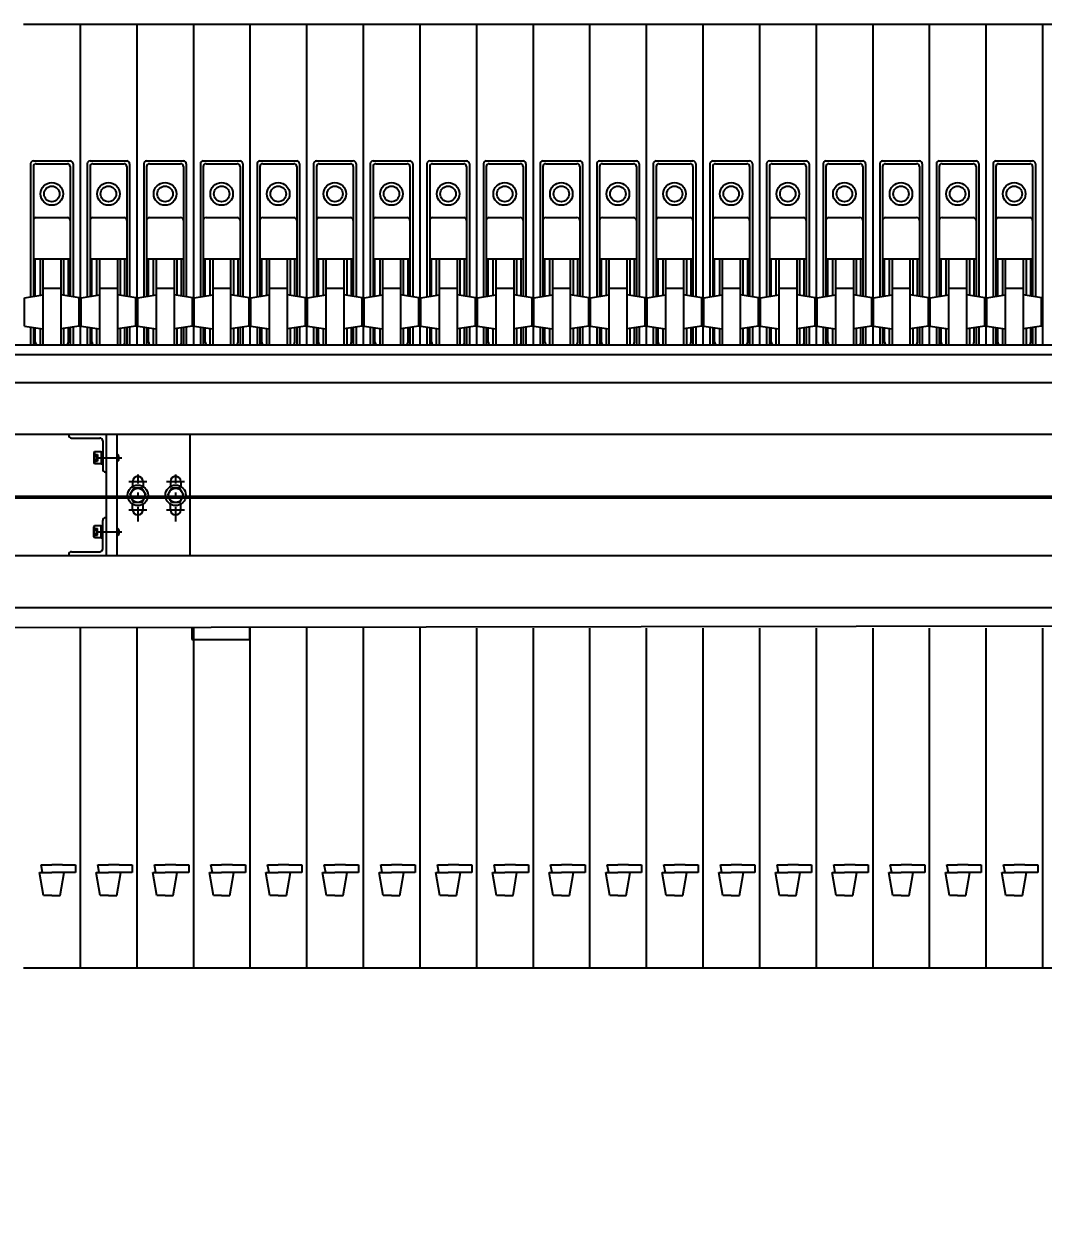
# Model space of a CAD drawing. Extents: x -2176 to 14083, y -1057 to 7853.
# Drawn here: x 542 to 1622, y 5066 to 6338 of the extents above; entities that cross this region are included whole.
import ezdxf

# ---------------------------------------------------------------- set-up
doc = ezdxf.new("R2010")
doc.units = 0
doc.header["$LTSCALE"] = 15
doc.linetypes.add('DASHED', pattern=[0.75, 0.5, -0.25])
doc.linetypes.add('GEN7A', pattern=[7.5, 5, -1.25, 0, -1.25])
doc.layers.get('0').update_dxf_attribs({"linetype": 'CONTINUOUS'})
doc.layers.get('DEFPOINTS').update_dxf_attribs({"linetype": 'CONTINUOUS'})
doc.layers.add('5', color=3, linetype='CONTINUOUS')
doc.layers.add('7A', color=4, linetype='GEN7A')
doc.styles.get("Standard").update_dxf_attribs({"font": 'txt.shx', "bigfont": 'hztxt.shx'})
doc.dimstyles.new('GEN-ISO', dxfattribs={"dimscale": 15, "dimtxt": 3.5, "dimasz": 2.5, "dimexe": 1, "dimexo": 0, "dimgap": 1.5, "dimtad": 1, "dimzin": 9, "dimdsep": 46, "dimtxsty": 'Standard', "dimcen": 0, "dimclrd": 256, "dimclre": 256, "dimclrt": 2, "dimaunit": 1, "dimadec": 0, "dimazin": 0, "dimtp": 0.1, "dimtm": 0.1, "dimtfac": 0.71, "dimtdec": 3, "dimtmove": 0, "dimatfit": 3, "dimfxl": 0, "dimtzin": 0, "dimarcsym": 0})

# ---------------------------------------------------------------- blocks, each defined once
blk = doc.blocks.new('*D9')
at = {"linetype": 'ByBlock'}
for p, q in [((7531.5, 5530.8), (7531.5, 3845.9)), ((-478.7, 4676.1), (-478.7, 3845.9)), ((7494, 3860.9), (-441.2, 3860.9))]:
    blk.add_line(p, q, dxfattribs=at)
for points in [[(-441.2, 3867.2), (-441.2, 3854.7), (-478.7, 3860.9)], [(7494, 3867.2), (7494, 3854.7), (7531.5, 3860.9)]]:
    blk.add_solid(points, dxfattribs=at)
at = {"layer": 'DEFPOINTS', "color": 0, "linetype": 'ByBlock'}
for p in [(7531.5, 5530.8), (-478.7, 4676.1), (-478.7, 3860.9)]:
    blk.add_point(p, dxfattribs=at)
at = {"color": 2, "linetype": 'ByBlock', "insert": (3525.9, 3909.7), "char_height": 52.5, "attachment_point": 5}
blk.add_mtext('8010', dxfattribs=at)
blk = doc.blocks.new('*D10')
at = {"linetype": 'ByBlock'}
for p, q in [((6489.1, 5677.6), (6489.1, 4017.7)), ((-478.7, 5652.6), (-478.7, 4017.7)), ((6451.6, 4032.7), (-441.2, 4032.7))]:
    blk.add_line(p, q, dxfattribs=at)
for points in [[(-441.2, 4038.9), (-441.2, 4026.4), (-478.7, 4032.7)], [(6451.6, 4038.9), (6451.6, 4026.4), (6489.1, 4032.7)]]:
    blk.add_solid(points, dxfattribs=at)
at = {"layer": 'DEFPOINTS', "color": 0, "linetype": 'ByBlock'}
for p in [(6489.1, 5677.6), (-478.7, 5652.6), (-478.7, 4032.7)]:
    blk.add_point(p, dxfattribs=at)
at = {"color": 2, "linetype": 'ByBlock', "insert": (3005.2, 4081.4), "char_height": 52.5, "attachment_point": 5}
blk.add_mtext('6968', dxfattribs=at)

msp = doc.modelspace()

# ---------------------------------------------------------------- linework, layer by layer
for p, q in [((541.291, 6337.621), (601.291, 6337.621)), ((601.291, 6337.621), (601.291, 5997.621)), ((601.291, 6337.621), (661.291, 6337.621)), ((661.291, 6337.621), (661.291, 5997.621)), ((661.291, 6337.621), (721.291, 6337.621)), ((721.291, 6337.621), (721.291, 5997.621)), ((721.291, 6337.621), (781.291, 6337.621)), ((781.291, 6337.621), (781.291, 5997.621)), ((781.291, 6337.621), (841.291, 6337.621)), ((841.291, 6337.621), (841.291, 5997.621)), ((841.291, 6337.621), (901.291, 6337.621)), ((901.291, 6337.621), (901.291, 5997.621)), ((901.291, 6337.621), (961.291, 6337.621)), ((961.291, 6337.621), (961.291, 5997.621)), ((961.291, 6337.621), (1021.291, 6337.621)), ((1021.291, 6337.621), (1021.291, 5997.621)), ((1021.291, 6337.621), (1081.291, 6337.621)), ((1081.291, 6337.621), (1081.291, 5997.621)), ((1081.291, 6337.621), (1141.291, 6337.621)), ((1141.291, 6337.621), (1141.291, 5997.621)), ((1141.291, 6337.621), (1201.291, 6337.621)), ((1201.291, 6337.621), (1201.291, 5997.621)), ((1201.291, 6337.621), (1261.291, 6337.621)), ((1261.291, 6337.621), (1261.291, 5997.621)), ((1261.291, 6337.621), (1321.291, 6337.621)), ((1321.291, 6337.621), (1321.291, 5997.621)), ((1321.291, 6337.621), (1381.291, 6337.621)), ((1381.291, 6337.621), (1381.291, 5997.621)), ((1381.291, 6337.621), (1441.291, 6337.621)), ((1441.291, 6337.621), (1441.291, 5997.621)), ((1441.291, 6337.621), (1501.291, 6337.621)), ((1501.291, 6337.621), (1501.291, 5997.621)), ((1501.291, 6337.621), (1561.291, 6337.621)), ((1561.291, 6337.621), (1561.291, 5997.621)), ((1561.291, 6337.621), (1621.291, 6337.621)), ((1621.291, 6337.621), (1621.291, 5997.621)), ((1621.291, 6337.621), (1681.291, 6337.621)), ((126.291, 5997.621), (4863.732, 5997.621)), ((126.291, 5987.621), (4873.318, 5987.621)), ((-123.161, 5958.036), (3103.644, 5958.036)), ((-138.269, 5903.036), (3103.644, 5903.036)), ((640.517, 5774.627), (640.517, 5903.036)), ((717.457, 5903.036), (717.457, 5774.627)), ((656.957, 5853.036), (656.957, 5847.707)), ((667.957, 5853.036), (667.957, 5847.707)), ((696.957, 5853.036), (696.957, 5847.707)), ((707.957, 5853.036), (707.957, 5847.707)), ((36.429, 5837.621), (5805.665, 5837.621)), ((36.429, 5835.762), (5805.665, 5835.762)), ((656.957, 5823.036), (656.957, 5829.037)), ((667.957, 5823.036), (667.957, 5829.037)), ((696.957, 5823.036), (696.957, 5829.037)), ((707.957, 5823.036), (707.957, 5829.037)), ((-86.637, 5774.627), (3103.644, 5774.627)), ((-104.888, 5719.627), (3103.644, 5719.627)), ((2837.878, 5701.423), (121.291, 5697.621)), ((601.291, 5697.621), (601.291, 5337.621)), ((661.291, 5697.621), (661.291, 5337.621)), ((719.815, 5697.621), (719.815, 5685.653)), ((721.291, 5697.621), (721.291, 5337.621)), ((781.106, 5685.653), (781.106, 5697.621)), ((781.291, 5697.621), (781.291, 5337.621)), ((841.291, 5697.621), (841.291, 5337.621)), ((901.291, 5697.621), (901.291, 5337.621)), ((961.291, 5697.621), (961.291, 5337.621)), ((1081.291, 5697.621), (1081.291, 5337.621)), ((1081.291, 5697.621), (1081.291, 5337.621)), ((1141.291, 5697.621), (1141.291, 5337.621)), ((1141.291, 5697.621), (1141.291, 5337.621)), ((1201.291, 5697.621), (1201.291, 5337.621)), ((1201.291, 5697.621), (1201.291, 5337.621)), ((1261.291, 5697.621), (1261.291, 5337.621)), ((1261.291, 5697.621), (1261.291, 5337.621)), ((1321.291, 5697.621), (1321.291, 5337.621)), ((1321.291, 5697.621), (1321.291, 5337.621)), ((1381.291, 5697.621), (1381.291, 5337.621)), ((1381.291, 5697.621), (1381.291, 5337.621)), ((1441.291, 5697.621), (1441.291, 5337.621)), ((1441.291, 5697.621), (1441.291, 5337.621)), ((1501.291, 5697.621), (1501.291, 5337.621)), ((1501.291, 5697.621), (1501.291, 5337.621)), ((1561.291, 5697.621), (1561.291, 5337.621)), ((1561.291, 5697.621), (1561.291, 5337.621)), ((1621.291, 5697.621), (1621.291, 5337.621)), ((1621.291, 5697.621), (1621.291, 5337.621)), ((719.815, 5685.653), (781.106, 5685.653)), ((559.941, 5446.922), (571.291, 5446.922)), ((561.55, 5438.693), (559.941, 5446.922)), ((582.642, 5446.922), (571.291, 5446.922)), ((582.642, 5446.922), (596.42, 5446.922)), ((596.42, 5446.922), (596.42, 5438.693)), ((621.55, 5438.693), (619.941, 5446.922)), ((619.941, 5446.922), (631.291, 5446.922)), ((642.642, 5446.922), (631.291, 5446.922)), ((642.642, 5446.922), (656.42, 5446.922)), ((656.42, 5446.922), (656.42, 5438.693)), ((679.941, 5446.922), (691.291, 5446.922)), ((681.55, 5438.693), (679.941, 5446.922)), ((702.642, 5446.922), (691.291, 5446.922)), ((702.642, 5446.922), (716.42, 5446.922)), ((716.42, 5446.922), (716.42, 5438.693)), ((739.941, 5446.922), (751.291, 5446.922)), ((741.55, 5438.693), (739.941, 5446.922)), ((762.642, 5446.922), (751.291, 5446.922)), ((762.642, 5446.922), (776.42, 5446.922)), ((776.42, 5446.922), (776.42, 5438.693)), ((801.55, 5438.693), (799.941, 5446.922)), ((799.941, 5446.922), (811.291, 5446.922)), ((822.642, 5446.922), (811.291, 5446.922)), ((822.642, 5446.922), (836.42, 5446.922)), ((836.42, 5446.922), (836.42, 5438.693)), ((861.55, 5438.693), (859.941, 5446.922)), ((859.941, 5446.922), (871.291, 5446.922)), ((882.642, 5446.922), (871.291, 5446.922)), ((882.642, 5446.922), (896.42, 5446.922)), ((896.42, 5446.922), (896.42, 5438.693)), ((921.55, 5438.693), (919.941, 5446.922)), ((919.941, 5446.922), (931.291, 5446.922)), ((942.642, 5446.922), (931.291, 5446.922)), ((942.642, 5446.922), (956.42, 5446.922)), ((956.42, 5446.922), (956.42, 5438.693)), ((981.55, 5438.693), (979.941, 5446.922)), ((979.941, 5446.922), (991.291, 5446.922)), ((1002.642, 5446.922), (991.291, 5446.922)), ((1002.642, 5446.922), (1016.42, 5446.922)), ((1016.42, 5446.922), (1016.42, 5438.693)), ((1039.941, 5446.922), (1051.291, 5446.922)), ((1041.55, 5438.693), (1039.941, 5446.922)), ((1062.642, 5446.922), (1051.291, 5446.922)), ((1062.642, 5446.922), (1076.42, 5446.922)), ((1076.42, 5446.922), (1076.42, 5438.693)), ((1099.941, 5446.922), (1111.291, 5446.922)), ((1101.55, 5438.693), (1099.941, 5446.922)), ((1122.642, 5446.922), (1111.291, 5446.922)), ((1122.642, 5446.922), (1136.42, 5446.922)), ((1136.42, 5446.922), (1136.42, 5438.693)), ((1159.941, 5446.922), (1171.291, 5446.922)), ((1161.55, 5438.693), (1159.941, 5446.922)), ((1182.642, 5446.922), (1171.291, 5446.922)), ((1182.642, 5446.922), (1196.42, 5446.922)), ((1196.42, 5446.922), (1196.42, 5438.693)), ((1219.941, 5446.922), (1231.291, 5446.922)), ((1221.55, 5438.693), (1219.941, 5446.922)), ((1242.642, 5446.922), (1231.291, 5446.922)), ((1242.642, 5446.922), (1256.42, 5446.922)), ((1256.42, 5446.922), (1256.42, 5438.693)), ((1279.941, 5446.922), (1291.291, 5446.922)), ((1281.55, 5438.693), (1279.941, 5446.922)), ((1302.642, 5446.922), (1291.291, 5446.922)), ((1302.642, 5446.922), (1316.42, 5446.922)), ((1316.42, 5446.922), (1316.42, 5438.693)), ((1339.941, 5446.922), (1351.291, 5446.922)), ((1341.55, 5438.693), (1339.941, 5446.922)), ((1362.642, 5446.922), (1351.291, 5446.922)), ((1362.642, 5446.922), (1376.42, 5446.922)), ((1376.42, 5446.922), (1376.42, 5438.693)), ((1399.941, 5446.922), (1411.291, 5446.922)), ((1401.55, 5438.693), (1399.941, 5446.922)), ((1422.642, 5446.922), (1411.291, 5446.922)), ((1422.642, 5446.922), (1436.42, 5446.922)), ((1436.42, 5446.922), (1436.42, 5438.693)), ((1459.941, 5446.922), (1471.291, 5446.922)), ((1461.55, 5438.693), (1459.941, 5446.922)), ((1482.642, 5446.922), (1471.291, 5446.922)), ((1482.642, 5446.922), (1496.42, 5446.922)), ((1496.42, 5446.922), (1496.42, 5438.693)), ((1519.941, 5446.922), (1531.291, 5446.922)), ((1521.55, 5438.693), (1519.941, 5446.922)), ((1542.642, 5446.922), (1531.291, 5446.922)), ((1542.642, 5446.922), (1556.42, 5446.922)), ((1556.42, 5446.922), (1556.42, 5438.693)), ((1579.941, 5446.922), (1591.291, 5446.922)), ((1581.55, 5438.693), (1579.941, 5446.922)), ((1602.642, 5446.922), (1591.291, 5446.922)), ((1602.642, 5446.922), (1616.42, 5446.922)), ((1616.42, 5446.922), (1616.42, 5438.693)), ((558.284, 5438.693), (571.291, 5438.693)), ((562.517, 5414.333), (558.284, 5438.693)), ((596.42, 5438.693), (571.291, 5438.693)), ((580.066, 5414.333), (584.299, 5438.693)), ((622.517, 5414.333), (618.284, 5438.693)), ((618.284, 5438.693), (631.291, 5438.693)), ((656.42, 5438.693), (631.291, 5438.693)), ((640.066, 5414.333), (644.299, 5438.693)), ((678.284, 5438.693), (691.291, 5438.693)), ((682.517, 5414.333), (678.284, 5438.693)), ((716.42, 5438.693), (691.291, 5438.693)), ((700.066, 5414.333), (704.299, 5438.693)), ((738.284, 5438.693), (751.291, 5438.693)), ((742.517, 5414.333), (738.284, 5438.693)), ((776.42, 5438.693), (751.291, 5438.693)), ((760.066, 5414.333), (764.299, 5438.693)), ((802.517, 5414.333), (798.284, 5438.693)), ((798.284, 5438.693), (811.291, 5438.693)), ((836.42, 5438.693), (811.291, 5438.693)), ((820.066, 5414.333), (824.299, 5438.693)), ((858.284, 5438.693), (871.291, 5438.693)), ((862.517, 5414.333), (858.284, 5438.693)), ((896.42, 5438.693), (871.291, 5438.693)), ((880.066, 5414.333), (884.299, 5438.693)), ((922.517, 5414.333), (918.284, 5438.693)), ((918.284, 5438.693), (931.291, 5438.693)), ((956.42, 5438.693), (931.291, 5438.693)), ((940.066, 5414.333), (944.299, 5438.693)), ((982.517, 5414.333), (978.284, 5438.693)), ((978.284, 5438.693), (991.291, 5438.693)), ((1016.42, 5438.693), (991.291, 5438.693)), ((1000.066, 5414.333), (1004.299, 5438.693)), ((1038.284, 5438.693), (1051.291, 5438.693)), ((1042.517, 5414.333), (1038.284, 5438.693)), ((1076.42, 5438.693), (1051.291, 5438.693)), ((1060.066, 5414.333), (1064.299, 5438.693)), ((1098.284, 5438.693), (1111.291, 5438.693)), ((1102.517, 5414.333), (1098.284, 5438.693)), ((1136.42, 5438.693), (1111.291, 5438.693)), ((1120.066, 5414.333), (1124.299, 5438.693)), ((1158.284, 5438.693), (1171.291, 5438.693)), ((1162.517, 5414.333), (1158.284, 5438.693)), ((1196.42, 5438.693), (1171.291, 5438.693)), ((1180.066, 5414.333), (1184.299, 5438.693)), ((1218.284, 5438.693), (1231.291, 5438.693)), ((1222.517, 5414.333), (1218.284, 5438.693)), ((1256.42, 5438.693), (1231.291, 5438.693)), ((1240.066, 5414.333), (1244.299, 5438.693)), ((1278.284, 5438.693), (1291.291, 5438.693)), ((1282.517, 5414.333), (1278.284, 5438.693)), ((1316.42, 5438.693), (1291.291, 5438.693)), ((1300.066, 5414.333), (1304.299, 5438.693)), ((1338.284, 5438.693), (1351.291, 5438.693)), ((1342.517, 5414.333), (1338.284, 5438.693)), ((1376.42, 5438.693), (1351.291, 5438.693)), ((1360.066, 5414.333), (1364.299, 5438.693)), ((1398.284, 5438.693), (1411.291, 5438.693)), ((1402.517, 5414.333), (1398.284, 5438.693)), ((1436.42, 5438.693), (1411.291, 5438.693)), ((1420.066, 5414.333), (1424.299, 5438.693)), ((1458.284, 5438.693), (1471.291, 5438.693)), ((1462.517, 5414.333), (1458.284, 5438.693)), ((1496.42, 5438.693), (1471.291, 5438.693)), ((1480.066, 5414.333), (1484.299, 5438.693)), ((1518.284, 5438.693), (1531.291, 5438.693)), ((1522.517, 5414.333), (1518.284, 5438.693)), ((1556.42, 5438.693), (1531.291, 5438.693)), ((1540.066, 5414.333), (1544.299, 5438.693)), ((1578.284, 5438.693), (1591.291, 5438.693)), ((1582.517, 5414.333), (1578.284, 5438.693)), ((1616.42, 5438.693), (1591.291, 5438.693)), ((1600.066, 5414.333), (1604.299, 5438.693)), ((571.291, 5414.333), (562.517, 5414.333)), ((571.291, 5414.333), (580.066, 5414.333)), ((631.291, 5414.333), (622.517, 5414.333)), ((631.291, 5414.333), (640.066, 5414.333)), ((691.291, 5414.333), (682.517, 5414.333)), ((691.291, 5414.333), (700.066, 5414.333)), ((751.291, 5414.333), (742.517, 5414.333)), ((751.291, 5414.333), (760.066, 5414.333)), ((811.291, 5414.333), (802.517, 5414.333)), ((811.291, 5414.333), (820.066, 5414.333)), ((871.291, 5414.333), (862.517, 5414.333)), ((871.291, 5414.333), (880.066, 5414.333)), ((931.291, 5414.333), (922.517, 5414.333)), ((931.291, 5414.333), (940.066, 5414.333)), ((991.291, 5414.333), (982.517, 5414.333)), ((991.291, 5414.333), (1000.066, 5414.333)), ((1051.291, 5414.333), (1042.517, 5414.333)), ((1051.291, 5414.333), (1060.066, 5414.333)), ((1111.291, 5414.333), (1102.517, 5414.333)), ((1111.291, 5414.333), (1120.066, 5414.333)), ((1171.291, 5414.333), (1162.517, 5414.333)), ((1171.291, 5414.333), (1180.066, 5414.333)), ((1231.291, 5414.333), (1222.517, 5414.333)), ((1231.291, 5414.333), (1240.066, 5414.333)), ((1291.291, 5414.333), (1282.517, 5414.333)), ((1291.291, 5414.333), (1300.066, 5414.333)), ((1351.291, 5414.333), (1342.517, 5414.333)), ((1351.291, 5414.333), (1360.066, 5414.333)), ((1411.291, 5414.333), (1402.517, 5414.333)), ((1411.291, 5414.333), (1420.066, 5414.333)), ((1471.291, 5414.333), (1462.517, 5414.333)), ((1471.291, 5414.333), (1480.066, 5414.333)), ((1531.291, 5414.333), (1522.517, 5414.333)), ((1531.291, 5414.333), (1540.066, 5414.333)), ((1591.291, 5414.333), (1582.517, 5414.333)), ((1591.291, 5414.333), (1600.066, 5414.333)), ((601.291, 5337.621), (541.291, 5337.621)), ((661.291, 5337.621), (601.291, 5337.621)), ((721.291, 5337.621), (661.291, 5337.621)), ((781.291, 5337.621), (721.291, 5337.621)), ((841.291, 5337.621), (781.291, 5337.621)), ((901.291, 5337.621), (841.291, 5337.621)), ((961.291, 5337.621), (901.291, 5337.621)), ((1021.291, 5337.621), (961.291, 5337.621)), ((1081.291, 5337.621), (1021.291, 5337.621)), ((1141.291, 5337.621), (1081.291, 5337.621)), ((1201.291, 5337.621), (1141.291, 5337.621)), ((1261.291, 5337.621), (1201.291, 5337.621)), ((1321.291, 5337.621), (1261.291, 5337.621)), ((1381.291, 5337.621), (1321.291, 5337.621)), ((1441.291, 5337.621), (1381.291, 5337.621)), ((1501.291, 5337.621), (1441.291, 5337.621)), ((1561.291, 5337.621), (1501.291, 5337.621)), ((1621.291, 5337.621), (1561.291, 5337.621)), ((1681.291, 5337.621), (1621.291, 5337.621))]:
    msp.add_line(p, q)
at = {"color": 0}
for p, q in [((589.24, 5902.036), (589.24, 5903.036)), ((592.24, 5899.036), (622.24, 5899.036)), ((629.24, 5774.627), (629.24, 5903.036)), ((625.24, 5896.036), (625.24, 5866.036)), ((623.575, 5884.477), (625.24, 5884.477)), ((623.575, 5878.036), (625.24, 5878.742)), ((625.24, 5878.036), (623.575, 5877.276)), ((623.575, 5871.595), (625.24, 5871.595)), ((628.24, 5863.036), (629.24, 5863.036)), ((625.24, 5781.627), (625.24, 5811.627)), ((628.24, 5814.627), (629.24, 5814.627)), ((623.575, 5806.068), (625.24, 5806.068)), ((625.24, 5799.627), (623.575, 5800.387)), ((623.575, 5799.627), (625.24, 5798.921)), ((623.575, 5793.185), (625.24, 5793.185)), ((589.24, 5775.627), (589.24, 5774.627)), ((592.24, 5778.627), (622.24, 5778.627))]:
    msp.add_line(p, q, dxfattribs=at)
at = {"color": 0, "linetype": 'Continuous'}
for p, q in [((616.441, 5884.477), (615.648, 5883.356)), ((615.648, 5883.356), (615.648, 5872.716)), ((616.441, 5871.595), (615.648, 5872.716)), ((623.575, 5884.477), (616.441, 5884.477)), ((616.441, 5884.477), (616.441, 5871.595)), ((623.575, 5884.477), (623.575, 5871.595)), ((640.845, 5882), (640.517, 5882)), ((640.845, 5874.072), (640.517, 5874.072)), ((640.845, 5874.072), (640.845, 5882)), ((642.208, 5880.637), (640.845, 5882)), ((642.208, 5875.435), (640.845, 5874.072)), ((642.208, 5875.435), (642.208, 5880.637)), ((623.575, 5871.595), (616.441, 5871.595)), ((658.093, 5845.931, 8.92), (653.729, 5838.372, 8.92)), ((653.729, 5838.372, 8.92), (658.093, 5830.813, 8.92)), ((666.821, 5845.931, 8.92), (658.093, 5845.931, 8.92)), ((671.185, 5838.372, 8.92), (666.821, 5845.931, 8.92)), ((666.821, 5830.813, 8.92), (671.185, 5838.372, 8.92)), ((698.093, 5845.931, 8.92), (693.729, 5838.372, 8.92)), ((693.729, 5838.372, 8.92), (698.093, 5830.813, 8.92)), ((706.821, 5845.931, 8.92), (698.093, 5845.931, 8.92)), ((711.185, 5838.372, 8.92), (706.821, 5845.931, 8.92)), ((706.821, 5830.813, 8.92), (711.185, 5838.372, 8.92)), ((666.821, 5830.813, 8.92), (658.093, 5830.813, 8.92)), ((706.821, 5830.813, 8.92), (698.093, 5830.813, 8.92)), ((616.441, 5806.068), (615.648, 5804.947)), ((615.648, 5794.307), (615.648, 5804.947)), ((623.575, 5806.068), (616.441, 5806.068)), ((616.441, 5793.185), (616.441, 5806.068)), ((623.575, 5793.185), (623.575, 5806.068)), ((640.845, 5803.59), (640.517, 5803.59)), ((640.845, 5803.59), (640.845, 5795.663)), ((642.208, 5802.228), (640.845, 5803.59)), ((642.208, 5797.025), (640.845, 5795.663)), ((642.208, 5802.228), (642.208, 5797.025)), ((616.441, 5793.185), (615.648, 5794.307)), ((623.575, 5793.185), (616.441, 5793.185)), ((640.845, 5795.663), (640.517, 5795.663))]:
    msp.add_line(p, q, dxfattribs=at)
at = {"color": 0, "linetype": 'DASHED'}
for p, q in [((615.648, 5881.469), (619.612, 5881.469)), ((615.648, 5881.469), (615.648, 5874.603)), ((615.648, 5879.752), (619.612, 5879.752)), ((615.648, 5876.32), (619.612, 5876.32)), ((615.648, 5874.603), (619.612, 5874.603)), ((619.612, 5881.469), (619.612, 5874.603)), ((615.648, 5803.059), (619.612, 5803.059)), ((615.648, 5796.194), (615.648, 5803.059)), ((615.648, 5801.343), (619.612, 5801.343)), ((615.648, 5797.91), (619.612, 5797.91)), ((619.612, 5796.194), (619.612, 5803.059)), ((615.648, 5796.194), (619.612, 5796.194))]:
    msp.add_line(p, q, dxfattribs=at)
at = {"color": 0, "linetype": 'Continuous'}
for centre, radius in [((662.457, 5838.372), 10.835), ((702.457, 5838.372), 10.835), ((662.457, 5838.372), 7.559), ((702.457, 5838.372), 7.559)]:
    msp.add_circle(centre, radius, dxfattribs=at)
at = {"color": 0}
for centre, start, end in [((592.24, 5902.036), 180, 270), ((622.24, 5896.036), 0, 90), ((628.24, 5866.036), 180, 270), ((628.24, 5811.627), 90, 180), ((592.24, 5775.627), 90, 180), ((622.24, 5781.627), 270, 0)]:
    msp.add_arc(centre, 3, start, end, dxfattribs=at)
for centre, start, end in [((662.457, 5853.036), 0, 180), ((702.457, 5853.036), 0, 180), ((662.457, 5823.036), 180, 0), ((702.457, 5823.036), 180, 0)]:
    msp.add_arc(centre, 5.5, start, end)
at = {"layer": '5', "ltscale": 1.5}
for p, q in [((551.791, 6192.621), (590.791, 6192.621)), ((611.791, 6192.621), (650.791, 6192.621)), ((671.791, 6192.621), (710.791, 6192.621)), ((731.791, 6192.621), (770.791, 6192.621)), ((791.791, 6192.621), (830.791, 6192.621)), ((851.791, 6192.621), (890.791, 6192.621)), ((911.791, 6192.621), (950.791, 6192.621)), ((971.791, 6192.621), (1010.791, 6192.621)), ((1031.791, 6192.621), (1070.791, 6192.621)), ((1091.791, 6192.621), (1130.791, 6192.621)), ((1151.791, 6192.621), (1190.791, 6192.621)), ((1211.791, 6192.621), (1250.791, 6192.621)), ((1271.791, 6192.621), (1310.791, 6192.621)), ((1331.791, 6192.621), (1370.791, 6192.621)), ((1391.791, 6192.621), (1430.791, 6192.621)), ((1451.791, 6192.621), (1490.791, 6192.621)), ((1511.791, 6192.621), (1550.791, 6192.621)), ((1571.791, 6192.621), (1610.791, 6192.621)), ((548.791, 6189.621), (548.791, 6048.606)), ((551.791, 6186.621), (551.791, 6049.061)), ((554.791, 6189.621), (587.791, 6189.621)), ((590.791, 6186.621), (590.791, 6049.061)), ((593.791, 6189.621), (593.791, 6048.606)), ((608.791, 6189.621), (608.791, 6048.606)), ((611.791, 6186.621), (611.791, 6049.061)), ((614.791, 6189.621), (647.791, 6189.621)), ((650.791, 6186.621), (650.791, 6049.061)), ((653.791, 6189.621), (653.791, 6048.606)), ((668.791, 6189.621), (668.791, 6048.606)), ((671.791, 6186.621), (671.791, 6049.061)), ((674.791, 6189.621), (707.791, 6189.621)), ((710.791, 6186.621), (710.791, 6049.061)), ((713.791, 6189.621), (713.791, 6048.606)), ((728.791, 6189.621), (728.791, 6048.606)), ((731.791, 6186.621), (731.791, 6049.061)), ((734.791, 6189.621), (767.791, 6189.621)), ((770.791, 6186.621), (770.791, 6049.061)), ((773.791, 6189.621), (773.791, 6048.606)), ((788.791, 6189.621), (788.791, 6048.606)), ((791.791, 6186.621), (791.791, 6049.061)), ((794.791, 6189.621), (827.791, 6189.621)), ((830.791, 6186.621), (830.791, 6049.061)), ((833.791, 6189.621), (833.791, 6048.606)), ((848.791, 6189.621), (848.791, 6048.606)), ((851.791, 6186.621), (851.791, 6049.061)), ((854.791, 6189.621), (887.791, 6189.621)), ((890.791, 6186.621), (890.791, 6049.061)), ((893.791, 6189.621), (893.791, 6048.606)), ((908.791, 6189.621), (908.791, 6048.606)), ((911.791, 6186.621), (911.791, 6049.061)), ((914.791, 6189.621), (947.791, 6189.621)), ((950.791, 6186.621), (950.791, 6049.061)), ((953.791, 6189.621), (953.791, 6048.606)), ((968.791, 6189.621), (968.791, 6048.606)), ((971.791, 6186.621), (971.791, 6049.061)), ((974.791, 6189.621), (1007.791, 6189.621)), ((1010.791, 6186.621), (1010.791, 6049.061)), ((1013.791, 6189.621), (1013.791, 6048.606)), ((1028.791, 6189.621), (1028.791, 6048.606)), ((1031.791, 6186.621), (1031.791, 6049.061)), ((1034.791, 6189.621), (1067.791, 6189.621)), ((1070.791, 6186.621), (1070.791, 6049.061)), ((1073.791, 6189.621), (1073.791, 6048.606)), ((1088.791, 6189.621), (1088.791, 6048.606)), ((1091.791, 6186.621), (1091.791, 6049.061)), ((1094.791, 6189.621), (1127.791, 6189.621)), ((1130.791, 6186.621), (1130.791, 6049.061)), ((1133.791, 6189.621), (1133.791, 6048.606)), ((1148.791, 6189.621), (1148.791, 6048.606)), ((1151.791, 6186.621), (1151.791, 6049.061)), ((1154.791, 6189.621), (1187.791, 6189.621)), ((1190.791, 6186.621), (1190.791, 6049.061)), ((1193.791, 6189.621), (1193.791, 6048.606)), ((1208.791, 6189.621), (1208.791, 6048.606)), ((1211.791, 6186.621), (1211.791, 6049.061)), ((1214.791, 6189.621), (1247.791, 6189.621)), ((1250.791, 6186.621), (1250.791, 6049.061)), ((1253.791, 6189.621), (1253.791, 6048.606)), ((1268.791, 6189.621), (1268.791, 6048.606)), ((1271.791, 6186.621), (1271.791, 6049.061)), ((1274.791, 6189.621), (1307.791, 6189.621)), ((1310.791, 6186.621), (1310.791, 6049.061)), ((1313.791, 6189.621), (1313.791, 6048.606)), ((1328.791, 6189.621), (1328.791, 6048.606)), ((1331.791, 6186.621), (1331.791, 6049.061)), ((1334.791, 6189.621), (1367.791, 6189.621)), ((1370.791, 6186.621), (1370.791, 6049.061)), ((1373.791, 6189.621), (1373.791, 6048.606)), ((1388.791, 6189.621), (1388.791, 6048.606)), ((1391.791, 6186.621), (1391.791, 6049.061)), ((1394.791, 6189.621), (1427.791, 6189.621)), ((1430.791, 6186.621), (1430.791, 6049.061)), ((1433.791, 6189.621), (1433.791, 6048.606)), ((1448.791, 6189.621), (1448.791, 6048.606)), ((1451.791, 6186.621), (1451.791, 6049.061)), ((1454.791, 6189.621), (1487.791, 6189.621)), ((1490.791, 6186.621), (1490.791, 6049.061)), ((1493.791, 6189.621), (1493.791, 6048.606)), ((1508.791, 6189.621), (1508.791, 6048.606)), ((1511.791, 6186.621), (1511.791, 6049.061)), ((1514.791, 6189.621), (1547.791, 6189.621)), ((1550.791, 6186.621), (1550.791, 6049.061)), ((1553.791, 6189.621), (1553.791, 6048.606)), ((1568.791, 6189.621), (1568.791, 6048.606)), ((1571.791, 6186.621), (1571.791, 6049.061)), ((1574.791, 6189.621), (1607.791, 6189.621)), ((1610.791, 6186.621), (1610.791, 6049.061)), ((1613.791, 6189.621), (1613.791, 6048.606)), ((554.791, 6132.621), (587.791, 6132.621)), ((614.791, 6132.621), (647.791, 6132.621)), ((674.791, 6132.621), (707.791, 6132.621)), ((734.791, 6132.621), (767.791, 6132.621)), ((794.791, 6132.621), (827.791, 6132.621)), ((854.791, 6132.621), (887.791, 6132.621)), ((914.791, 6132.621), (947.791, 6132.621)), ((974.791, 6132.621), (1007.791, 6132.621)), ((1034.791, 6132.621), (1067.791, 6132.621)), ((1094.791, 6132.621), (1127.791, 6132.621)), ((1154.791, 6132.621), (1187.791, 6132.621)), ((1214.791, 6132.621), (1247.791, 6132.621)), ((1274.791, 6132.621), (1307.791, 6132.621)), ((1334.791, 6132.621), (1367.791, 6132.621)), ((1394.791, 6132.621), (1427.791, 6132.621)), ((1454.791, 6132.621), (1487.791, 6132.621)), ((1514.791, 6132.621), (1547.791, 6132.621)), ((1574.791, 6132.621), (1607.791, 6132.621)), ((551.791, 6088.988), (590.791, 6088.988)), ((553.791, 6049.364), (553.791, 6088.988)), ((558.791, 6088.988), (558.791, 6050.121)), ((561.791, 6088.988), (561.791, 5997.621)), ((580.791, 6088.988), (580.791, 5997.621)), ((583.791, 6088.988), (583.791, 6050.121)), ((588.791, 6049.364), (588.791, 6088.988)), ((611.791, 6088.988), (650.791, 6088.988)), ((613.791, 6049.364), (613.791, 6088.988)), ((618.791, 6088.988), (618.791, 6050.121)), ((621.791, 6088.988), (621.791, 5997.621)), ((640.791, 6088.988), (640.791, 5997.621)), ((643.791, 6088.988), (643.791, 6050.121)), ((648.791, 6049.364), (648.791, 6088.988)), ((671.791, 6088.988), (710.791, 6088.988)), ((673.791, 6049.364), (673.791, 6088.988)), ((678.791, 6088.988), (678.791, 6050.121)), ((681.791, 6088.988), (681.791, 5997.621)), ((700.791, 6088.988), (700.791, 5997.621)), ((703.791, 6088.988), (703.791, 6050.121)), ((708.791, 6049.364), (708.791, 6088.988)), ((731.791, 6088.988), (770.791, 6088.988)), ((733.791, 6049.364), (733.791, 6088.988)), ((738.791, 6088.988), (738.791, 6050.121)), ((741.791, 6088.988), (741.791, 5997.621)), ((760.791, 6088.988), (760.791, 5997.621)), ((763.791, 6088.988), (763.791, 6050.121)), ((768.791, 6049.364), (768.791, 6088.988)), ((791.791, 6088.988), (830.791, 6088.988)), ((793.791, 6049.364), (793.791, 6088.988)), ((798.791, 6088.988), (798.791, 6050.121)), ((801.791, 6088.988), (801.791, 5997.621)), ((820.791, 6088.988), (820.791, 5997.621)), ((823.791, 6088.988), (823.791, 6050.121)), ((828.791, 6049.364), (828.791, 6088.988)), ((851.791, 6088.988), (890.791, 6088.988)), ((853.791, 6049.364), (853.791, 6088.988)), ((858.791, 6088.988), (858.791, 6050.121)), ((861.791, 6088.988), (861.791, 5997.621)), ((880.791, 6088.988), (880.791, 5997.621)), ((883.791, 6088.988), (883.791, 6050.121)), ((888.791, 6049.364), (888.791, 6088.988)), ((911.791, 6088.988), (950.791, 6088.988)), ((913.791, 6049.364), (913.791, 6088.988)), ((918.791, 6088.988), (918.791, 6050.121)), ((921.791, 6088.988), (921.791, 5997.621)), ((940.791, 6088.988), (940.791, 5997.621)), ((943.791, 6088.988), (943.791, 6050.121)), ((948.791, 6049.364), (948.791, 6088.988)), ((971.791, 6088.988), (1010.791, 6088.988)), ((973.791, 6049.364), (973.791, 6088.988)), ((978.791, 6088.988), (978.791, 6050.121)), ((981.791, 6088.988), (981.791, 5997.621)), ((1000.791, 6088.988), (1000.791, 5997.621)), ((1003.791, 6088.988), (1003.791, 6050.121)), ((1008.791, 6049.364), (1008.791, 6088.988)), ((1031.791, 6088.988), (1070.791, 6088.988)), ((1033.791, 6049.364), (1033.791, 6088.988)), ((1038.791, 6088.988), (1038.791, 6050.121)), ((1041.791, 6088.988), (1041.791, 5997.621)), ((1060.791, 6088.988), (1060.791, 5997.621)), ((1063.791, 6088.988), (1063.791, 6050.121)), ((1068.791, 6049.364), (1068.791, 6088.988)), ((1091.791, 6088.988), (1130.791, 6088.988)), ((1093.791, 6049.364), (1093.791, 6088.988)), ((1098.791, 6088.988), (1098.791, 6050.121)), ((1101.791, 6088.988), (1101.791, 5997.621)), ((1120.791, 6088.988), (1120.791, 5997.621)), ((1123.791, 6088.988), (1123.791, 6050.121)), ((1128.791, 6049.364), (1128.791, 6088.988)), ((1151.791, 6088.988), (1190.791, 6088.988)), ((1153.791, 6049.364), (1153.791, 6088.988)), ((1158.791, 6088.988), (1158.791, 6050.121)), ((1161.791, 6088.988), (1161.791, 5997.621)), ((1180.791, 6088.988), (1180.791, 5997.621)), ((1183.791, 6088.988), (1183.791, 6050.121)), ((1188.791, 6049.364), (1188.791, 6088.988)), ((1211.791, 6088.988), (1250.791, 6088.988)), ((1213.791, 6049.364), (1213.791, 6088.988)), ((1218.791, 6088.988), (1218.791, 6050.121)), ((1221.791, 6088.988), (1221.791, 5997.621)), ((1240.791, 6088.988), (1240.791, 5997.621)), ((1243.791, 6088.988), (1243.791, 6050.121)), ((1248.791, 6049.364), (1248.791, 6088.988)), ((1271.791, 6088.988), (1310.791, 6088.988)), ((1273.791, 6049.364), (1273.791, 6088.988)), ((1278.791, 6088.988), (1278.791, 6050.121)), ((1281.791, 6088.988), (1281.791, 5997.621)), ((1300.791, 6088.988), (1300.791, 5997.621)), ((1303.791, 6088.988), (1303.791, 6050.121)), ((1308.791, 6049.364), (1308.791, 6088.988)), ((1331.791, 6088.988), (1370.791, 6088.988)), ((1333.791, 6049.364), (1333.791, 6088.988)), ((1338.791, 6088.988), (1338.791, 6050.121)), ((1341.791, 6088.988), (1341.791, 5997.621)), ((1360.791, 6088.988), (1360.791, 5997.621)), ((1363.791, 6088.988), (1363.791, 6050.121)), ((1368.791, 6049.364), (1368.791, 6088.988)), ((1391.791, 6088.988), (1430.791, 6088.988)), ((1393.791, 6049.364), (1393.791, 6088.988)), ((1398.791, 6088.988), (1398.791, 6050.121)), ((1401.791, 6088.988), (1401.791, 5997.621)), ((1420.791, 6088.988), (1420.791, 5997.621)), ((1423.791, 6088.988), (1423.791, 6050.121)), ((1428.791, 6049.364), (1428.791, 6088.988)), ((1451.791, 6088.988), (1490.791, 6088.988)), ((1453.791, 6049.364), (1453.791, 6088.988)), ((1458.791, 6088.988), (1458.791, 6050.121)), ((1461.791, 6088.988), (1461.791, 5997.621)), ((1480.791, 6088.988), (1480.791, 5997.621)), ((1483.791, 6088.988), (1483.791, 6050.121)), ((1488.791, 6049.364), (1488.791, 6088.988)), ((1511.791, 6088.988), (1550.791, 6088.988)), ((1513.791, 6049.364), (1513.791, 6088.988)), ((1518.791, 6088.988), (1518.791, 6050.121)), ((1521.791, 6088.988), (1521.791, 5997.621)), ((1540.791, 6088.988), (1540.791, 5997.621)), ((1543.791, 6088.988), (1543.791, 6050.121)), ((1548.791, 6049.364), (1548.791, 6088.988)), ((1571.791, 6088.988), (1610.791, 6088.988)), ((1573.791, 6049.364), (1573.791, 6088.988)), ((1578.791, 6088.988), (1578.791, 6050.121)), ((1581.791, 6088.988), (1581.791, 5997.621)), ((1600.791, 6088.988), (1600.791, 5997.621)), ((1603.791, 6088.988), (1603.791, 6050.121)), ((1608.791, 6049.364), (1608.791, 6088.988)), ((542.291, 6047.621), (561.791, 6050.576)), ((561.791, 6057.621), (580.791, 6057.621)), ((600.291, 6047.621), (580.791, 6050.576)), ((602.291, 6047.621), (621.791, 6050.576)), ((621.791, 6057.621), (640.791, 6057.621)), ((660.291, 6047.621), (640.791, 6050.576)), ((662.291, 6047.621), (681.791, 6050.576)), ((681.791, 6057.621), (700.791, 6057.621)), ((720.291, 6047.621), (700.791, 6050.576)), ((722.291, 6047.621), (741.791, 6050.576)), ((741.791, 6057.621), (760.791, 6057.621)), ((780.291, 6047.621), (760.791, 6050.576)), ((782.291, 6047.621), (801.791, 6050.576)), ((801.791, 6057.621), (820.791, 6057.621)), ((840.291, 6047.621), (820.791, 6050.576)), ((842.291, 6047.621), (861.791, 6050.576)), ((861.791, 6057.621), (880.791, 6057.621)), ((900.291, 6047.621), (880.791, 6050.576)), ((902.291, 6047.621), (921.791, 6050.576)), ((921.791, 6057.621), (940.791, 6057.621)), ((960.291, 6047.621), (940.791, 6050.576)), ((962.291, 6047.621), (981.791, 6050.576)), ((981.791, 6057.621), (1000.791, 6057.621)), ((1020.291, 6047.621), (1000.791, 6050.576)), ((1022.291, 6047.621), (1041.791, 6050.576)), ((1041.791, 6057.621), (1060.791, 6057.621)), ((1080.291, 6047.621), (1060.791, 6050.576)), ((1082.291, 6047.621), (1101.791, 6050.576)), ((1101.791, 6057.621), (1120.791, 6057.621)), ((1140.291, 6047.621), (1120.791, 6050.576)), ((1142.291, 6047.621), (1161.791, 6050.576)), ((1161.791, 6057.621), (1180.791, 6057.621)), ((1200.291, 6047.621), (1180.791, 6050.576)), ((1202.291, 6047.621), (1221.791, 6050.576)), ((1221.791, 6057.621), (1240.791, 6057.621)), ((1260.291, 6047.621), (1240.791, 6050.576)), ((1262.291, 6047.621), (1281.791, 6050.576)), ((1281.791, 6057.621), (1300.791, 6057.621)), ((1320.291, 6047.621), (1300.791, 6050.576)), ((1322.291, 6047.621), (1341.791, 6050.576)), ((1341.791, 6057.621), (1360.791, 6057.621)), ((1380.291, 6047.621), (1360.791, 6050.576)), ((1382.291, 6047.621), (1401.791, 6050.576)), ((1401.791, 6057.621), (1420.791, 6057.621)), ((1440.291, 6047.621), (1420.791, 6050.576)), ((1442.291, 6047.621), (1461.791, 6050.576)), ((1461.791, 6057.621), (1480.791, 6057.621)), ((1500.291, 6047.621), (1480.791, 6050.576)), ((1502.291, 6047.621), (1521.791, 6050.576)), ((1521.791, 6057.621), (1540.791, 6057.621)), ((1560.291, 6047.621), (1540.791, 6050.576)), ((1562.291, 6047.621), (1581.791, 6050.576)), ((1581.791, 6057.621), (1600.791, 6057.621)), ((1620.291, 6047.621), (1600.791, 6050.576)), ((542.291, 6017.621), (542.291, 6047.621)), ((600.291, 6017.621), (600.291, 6047.621)), ((602.291, 6017.621), (602.291, 6047.621)), ((660.291, 6017.621), (660.291, 6047.621)), ((662.291, 6017.621), (662.291, 6047.621)), ((720.291, 6017.621), (720.291, 6047.621)), ((722.291, 6017.621), (722.291, 6047.621)), ((780.291, 6017.621), (780.291, 6047.621)), ((782.291, 6017.621), (782.291, 6047.621)), ((840.291, 6017.621), (840.291, 6047.621)), ((842.291, 6017.621), (842.291, 6047.621)), ((900.291, 6017.621), (900.291, 6047.621)), ((902.291, 6017.621), (902.291, 6047.621)), ((960.291, 6017.621), (960.291, 6047.621)), ((962.291, 6017.621), (962.291, 6047.621)), ((1020.291, 6017.621), (1020.291, 6047.621)), ((1022.291, 6017.621), (1022.291, 6047.621)), ((1080.291, 6017.621), (1080.291, 6047.621)), ((1082.291, 6017.621), (1082.291, 6047.621)), ((1140.291, 6017.621), (1140.291, 6047.621)), ((1142.291, 6017.621), (1142.291, 6047.621)), ((1200.291, 6017.621), (1200.291, 6047.621)), ((1202.291, 6017.621), (1202.291, 6047.621)), ((1260.291, 6017.621), (1260.291, 6047.621)), ((1262.291, 6017.621), (1262.291, 6047.621)), ((1320.291, 6017.621), (1320.291, 6047.621)), ((1322.291, 6017.621), (1322.291, 6047.621)), ((1380.291, 6017.621), (1380.291, 6047.621)), ((1382.291, 6017.621), (1382.291, 6047.621)), ((1440.291, 6017.621), (1440.291, 6047.621)), ((1442.291, 6017.621), (1442.291, 6047.621)), ((1500.291, 6017.621), (1500.291, 6047.621)), ((1502.291, 6017.621), (1502.291, 6047.621)), ((1560.291, 6017.621), (1560.291, 6047.621)), ((1562.291, 6017.621), (1562.291, 6047.621)), ((1620.291, 6017.621), (1620.291, 6047.621)), ((542.291, 6017.621), (561.791, 6014.667)), ((548.791, 6016.636), (548.791, 5997.621)), ((551.791, 6016.182), (551.791, 5997.621)), ((553.791, 6000.621), (553.791, 6015.879)), ((558.791, 6015.121), (558.791, 5997.621)), ((600.291, 6017.621), (580.791, 6014.667)), ((583.791, 6015.121), (583.791, 5997.621)), ((588.791, 6000.621), (588.791, 6015.879)), ((590.791, 6016.182), (590.791, 5997.621)), ((593.791, 6016.636), (593.791, 5997.621)), ((602.291, 6017.621), (621.791, 6014.667)), ((608.791, 6016.636), (608.791, 5997.621)), ((611.791, 6016.182), (611.791, 5997.621)), ((613.791, 6000.621), (613.791, 6015.879)), ((618.791, 6015.121), (618.791, 5997.621)), ((660.291, 6017.621), (640.791, 6014.667)), ((643.791, 6015.121), (643.791, 5997.621)), ((648.791, 6000.621), (648.791, 6015.879)), ((650.791, 6016.182), (650.791, 5997.621)), ((653.791, 6016.636), (653.791, 5997.621)), ((662.291, 6017.621), (681.791, 6014.667)), ((668.791, 6016.636), (668.791, 5997.621)), ((671.791, 6016.182), (671.791, 5997.621)), ((673.791, 6000.621), (673.791, 6015.879)), ((678.791, 6015.121), (678.791, 5997.621)), ((720.291, 6017.621), (700.791, 6014.667)), ((703.791, 6015.121), (703.791, 5997.621)), ((708.791, 6000.621), (708.791, 6015.879)), ((710.791, 6016.182), (710.791, 5997.621)), ((713.791, 6016.636), (713.791, 5997.621)), ((722.291, 6017.621), (741.791, 6014.667)), ((728.791, 6016.636), (728.791, 5997.621)), ((731.791, 6016.182), (731.791, 5997.621)), ((733.791, 6000.621), (733.791, 6015.879)), ((738.791, 6015.121), (738.791, 5997.621)), ((780.291, 6017.621), (760.791, 6014.667)), ((763.791, 6015.121), (763.791, 5997.621)), ((768.791, 6000.621), (768.791, 6015.879)), ((770.791, 6016.182), (770.791, 5997.621)), ((773.791, 6016.636), (773.791, 5997.621)), ((782.291, 6017.621), (801.791, 6014.667)), ((788.791, 6016.636), (788.791, 5997.621)), ((791.791, 6016.182), (791.791, 5997.621)), ((793.791, 6000.621), (793.791, 6015.879)), ((798.791, 6015.121), (798.791, 5997.621)), ((840.291, 6017.621), (820.791, 6014.667)), ((823.791, 6015.121), (823.791, 5997.621)), ((828.791, 6000.621), (828.791, 6015.879)), ((830.791, 6016.182), (830.791, 5997.621)), ((833.791, 6016.636), (833.791, 5997.621)), ((842.291, 6017.621), (861.791, 6014.667)), ((848.791, 6016.636), (848.791, 5997.621)), ((851.791, 6016.182), (851.791, 5997.621)), ((853.791, 6000.621), (853.791, 6015.879)), ((858.791, 6015.121), (858.791, 5997.621)), ((900.291, 6017.621), (880.791, 6014.667)), ((883.791, 6015.121), (883.791, 5997.621)), ((888.791, 6000.621), (888.791, 6015.879)), ((890.791, 6016.182), (890.791, 5997.621)), ((893.791, 6016.636), (893.791, 5997.621)), ((902.291, 6017.621), (921.791, 6014.667)), ((908.791, 6016.636), (908.791, 5997.621)), ((911.791, 6016.182), (911.791, 5997.621)), ((913.791, 6000.621), (913.791, 6015.879)), ((918.791, 6015.121), (918.791, 5997.621)), ((960.291, 6017.621), (940.791, 6014.667)), ((943.791, 6015.121), (943.791, 5997.621)), ((948.791, 6000.621), (948.791, 6015.879)), ((950.791, 6016.182), (950.791, 5997.621)), ((953.791, 6016.636), (953.791, 5997.621)), ((962.291, 6017.621), (981.791, 6014.667)), ((968.791, 6016.636), (968.791, 5997.621)), ((971.791, 6016.182), (971.791, 5997.621)), ((973.791, 6000.621), (973.791, 6015.879)), ((978.791, 6015.121), (978.791, 5997.621)), ((1020.291, 6017.621), (1000.791, 6014.667)), ((1003.791, 6015.121), (1003.791, 5997.621)), ((1008.791, 6000.621), (1008.791, 6015.879)), ((1010.791, 6016.182), (1010.791, 5997.621)), ((1013.791, 6016.636), (1013.791, 5997.621)), ((1022.291, 6017.621), (1041.791, 6014.667)), ((1028.791, 6016.636), (1028.791, 5997.621)), ((1031.791, 6016.182), (1031.791, 5997.621)), ((1033.791, 6000.621), (1033.791, 6015.879)), ((1038.791, 6015.121), (1038.791, 5997.621)), ((1080.291, 6017.621), (1060.791, 6014.667)), ((1063.791, 6015.121), (1063.791, 5997.621)), ((1068.791, 6000.621), (1068.791, 6015.879)), ((1070.791, 6016.182), (1070.791, 5997.621)), ((1073.791, 6016.636), (1073.791, 5997.621)), ((1082.291, 6017.621), (1101.791, 6014.667)), ((1088.791, 6016.636), (1088.791, 5997.621)), ((1091.791, 6016.182), (1091.791, 5997.621)), ((1093.791, 6000.621), (1093.791, 6015.879)), ((1098.791, 6015.121), (1098.791, 5997.621)), ((1140.291, 6017.621), (1120.791, 6014.667)), ((1123.791, 6015.121), (1123.791, 5997.621)), ((1128.791, 6000.621), (1128.791, 6015.879)), ((1130.791, 6016.182), (1130.791, 5997.621)), ((1133.791, 6016.636), (1133.791, 5997.621)), ((1142.291, 6017.621), (1161.791, 6014.667)), ((1148.791, 6016.636), (1148.791, 5997.621)), ((1151.791, 6016.182), (1151.791, 5997.621)), ((1153.791, 6000.621), (1153.791, 6015.879)), ((1158.791, 6015.121), (1158.791, 5997.621)), ((1200.291, 6017.621), (1180.791, 6014.667)), ((1183.791, 6015.121), (1183.791, 5997.621)), ((1188.791, 6000.621), (1188.791, 6015.879)), ((1190.791, 6016.182), (1190.791, 5997.621)), ((1193.791, 6016.636), (1193.791, 5997.621)), ((1202.291, 6017.621), (1221.791, 6014.667)), ((1208.791, 6016.636), (1208.791, 5997.621)), ((1211.791, 6016.182), (1211.791, 5997.621)), ((1213.791, 6000.621), (1213.791, 6015.879)), ((1218.791, 6015.121), (1218.791, 5997.621)), ((1260.291, 6017.621), (1240.791, 6014.667)), ((1243.791, 6015.121), (1243.791, 5997.621)), ((1248.791, 6000.621), (1248.791, 6015.879)), ((1250.791, 6016.182), (1250.791, 5997.621)), ((1253.791, 6016.636), (1253.791, 5997.621)), ((1262.291, 6017.621), (1281.791, 6014.667)), ((1268.791, 6016.636), (1268.791, 5997.621)), ((1271.791, 6016.182), (1271.791, 5997.621)), ((1273.791, 6000.621), (1273.791, 6015.879)), ((1278.791, 6015.121), (1278.791, 5997.621)), ((1320.291, 6017.621), (1300.791, 6014.667)), ((1303.791, 6015.121), (1303.791, 5997.621)), ((1308.791, 6000.621), (1308.791, 6015.879)), ((1310.791, 6016.182), (1310.791, 5997.621)), ((1313.791, 6016.636), (1313.791, 5997.621)), ((1322.291, 6017.621), (1341.791, 6014.667)), ((1328.791, 6016.636), (1328.791, 5997.621)), ((1331.791, 6016.182), (1331.791, 5997.621)), ((1333.791, 6000.621), (1333.791, 6015.879)), ((1338.791, 6015.121), (1338.791, 5997.621)), ((1380.291, 6017.621), (1360.791, 6014.667)), ((1363.791, 6015.121), (1363.791, 5997.621)), ((1368.791, 6000.621), (1368.791, 6015.879)), ((1370.791, 6016.182), (1370.791, 5997.621)), ((1373.791, 6016.636), (1373.791, 5997.621)), ((1382.291, 6017.621), (1401.791, 6014.667)), ((1388.791, 6016.636), (1388.791, 5997.621)), ((1391.791, 6016.182), (1391.791, 5997.621)), ((1393.791, 6000.621), (1393.791, 6015.879)), ((1398.791, 6015.121), (1398.791, 5997.621)), ((1440.291, 6017.621), (1420.791, 6014.667)), ((1423.791, 6015.121), (1423.791, 5997.621)), ((1428.791, 6000.621), (1428.791, 6015.879)), ((1430.791, 6016.182), (1430.791, 5997.621)), ((1433.791, 6016.636), (1433.791, 5997.621)), ((1442.291, 6017.621), (1461.791, 6014.667)), ((1448.791, 6016.636), (1448.791, 5997.621)), ((1451.791, 6016.182), (1451.791, 5997.621)), ((1453.791, 6000.621), (1453.791, 6015.879)), ((1458.791, 6015.121), (1458.791, 5997.621)), ((1500.291, 6017.621), (1480.791, 6014.667)), ((1483.791, 6015.121), (1483.791, 5997.621)), ((1488.791, 6000.621), (1488.791, 6015.879)), ((1490.791, 6016.182), (1490.791, 5997.621)), ((1493.791, 6016.636), (1493.791, 5997.621)), ((1502.291, 6017.621), (1521.791, 6014.667)), ((1508.791, 6016.636), (1508.791, 5997.621)), ((1511.791, 6016.182), (1511.791, 5997.621)), ((1513.791, 6000.621), (1513.791, 6015.879)), ((1518.791, 6015.121), (1518.791, 5997.621)), ((1560.291, 6017.621), (1540.791, 6014.667)), ((1543.791, 6015.121), (1543.791, 5997.621)), ((1548.791, 6000.621), (1548.791, 6015.879)), ((1550.791, 6016.182), (1550.791, 5997.621)), ((1553.791, 6016.636), (1553.791, 5997.621)), ((1562.291, 6017.621), (1581.791, 6014.667)), ((1568.791, 6016.636), (1568.791, 5997.621)), ((1571.791, 6016.182), (1571.791, 5997.621)), ((1573.791, 6000.621), (1573.791, 6015.879)), ((1578.791, 6015.121), (1578.791, 5997.621)), ((1620.291, 6017.621), (1600.791, 6014.667)), ((1603.791, 6015.121), (1603.791, 5997.621)), ((1608.791, 6000.621), (1608.791, 6015.879)), ((1610.791, 6016.182), (1610.791, 5997.621)), ((1613.791, 6016.636), (1613.791, 5997.621))]:
    msp.add_line(p, q, dxfattribs=at)
at = {"layer": '5'}
msp.add_line((1021.291, 5697.621), (1021.291, 5337.621), dxfattribs=at)
at = {"layer": '5', "ltscale": 1.5}
for centre, radius in [((571.291, 6157.621), 12), ((571.291, 6157.621), 8.25), ((631.291, 6157.621), 12), ((631.291, 6157.621), 8.25), ((691.291, 6157.621), 12), ((691.291, 6157.621), 8.25), ((751.291, 6157.621), 12), ((751.291, 6157.621), 8.25), ((811.291, 6157.621), 12), ((811.291, 6157.621), 8.25), ((871.291, 6157.621), 12), ((871.291, 6157.621), 8.25), ((931.291, 6157.621), 12), ((931.291, 6157.621), 8.25), ((991.291, 6157.621), 12), ((991.291, 6157.621), 8.25), ((1051.291, 6157.621), 12), ((1051.291, 6157.621), 8.25), ((1111.291, 6157.621), 12), ((1111.291, 6157.621), 8.25), ((1171.291, 6157.621), 12), ((1171.291, 6157.621), 8.25), ((1231.291, 6157.621), 12), ((1231.291, 6157.621), 8.25), ((1291.291, 6157.621), 12), ((1291.291, 6157.621), 8.25), ((1351.291, 6157.621), 12), ((1351.291, 6157.621), 8.25), ((1411.291, 6157.621), 12), ((1411.291, 6157.621), 8.25), ((1471.291, 6157.621), 12), ((1471.291, 6157.621), 8.25), ((1531.291, 6157.621), 12), ((1531.291, 6157.621), 8.25), ((1591.291, 6157.621), 12), ((1591.291, 6157.621), 8.25)]:
    msp.add_circle(centre, radius, dxfattribs=at)
for centre, start, end in [((551.791, 6189.621), 90, 180), ((590.791, 6189.621), 0, 90), ((611.791, 6189.621), 90, 180), ((650.791, 6189.621), 0, 90), ((671.791, 6189.621), 90, 180), ((710.791, 6189.621), 0, 90), ((731.791, 6189.621), 90, 180), ((770.791, 6189.621), 0, 90), ((791.791, 6189.621), 90, 180), ((830.791, 6189.621), 0, 90), ((851.791, 6189.621), 90, 180), ((890.791, 6189.621), 0, 90), ((911.791, 6189.621), 90, 180), ((950.791, 6189.621), 0, 90), ((971.791, 6189.621), 90, 180), ((1010.791, 6189.621), 0, 90), ((1031.791, 6189.621), 90, 180), ((1070.791, 6189.621), 0, 90), ((1091.791, 6189.621), 90, 180), ((1130.791, 6189.621), 0, 90), ((1151.791, 6189.621), 90, 180), ((1190.791, 6189.621), 0, 90), ((1211.791, 6189.621), 90, 180), ((1250.791, 6189.621), 0, 90), ((1271.791, 6189.621), 90, 180), ((1310.791, 6189.621), 0, 90), ((1331.791, 6189.621), 90, 180), ((1370.791, 6189.621), 0, 90), ((1391.791, 6189.621), 90, 180), ((1430.791, 6189.621), 0, 90), ((1451.791, 6189.621), 90, 180), ((1490.791, 6189.621), 0, 90), ((1511.791, 6189.621), 90, 180), ((1550.791, 6189.621), 0, 90), ((1571.791, 6189.621), 90, 180), ((1610.791, 6189.621), 0, 90), ((554.791, 6186.621), 90, 180), ((587.791, 6186.621), 0, 90), ((614.791, 6186.621), 90, 180), ((647.791, 6186.621), 0, 90), ((674.791, 6186.621), 90, 180), ((707.791, 6186.621), 0, 90), ((734.791, 6186.621), 90, 180), ((767.791, 6186.621), 0, 90), ((794.791, 6186.621), 90, 180), ((827.791, 6186.621), 0, 90), ((854.791, 6186.621), 90, 180), ((887.791, 6186.621), 0, 90), ((914.791, 6186.621), 90, 180), ((947.791, 6186.621), 0, 90), ((974.791, 6186.621), 90, 180), ((1007.791, 6186.621), 0, 90), ((1034.791, 6186.621), 90, 180), ((1067.791, 6186.621), 0, 90), ((1094.791, 6186.621), 90, 180), ((1127.791, 6186.621), 0, 90), ((1154.791, 6186.621), 90, 180), ((1187.791, 6186.621), 0, 90), ((1214.791, 6186.621), 90, 180), ((1247.791, 6186.621), 0, 90), ((1274.791, 6186.621), 90, 180), ((1307.791, 6186.621), 0, 90), ((1334.791, 6186.621), 90, 180), ((1367.791, 6186.621), 0, 90), ((1394.791, 6186.621), 90, 180), ((1427.791, 6186.621), 0, 90), ((1454.791, 6186.621), 90, 180), ((1487.791, 6186.621), 0, 90), ((1514.791, 6186.621), 90, 180), ((1547.791, 6186.621), 0, 90), ((1574.791, 6186.621), 90, 180), ((1607.791, 6186.621), 0, 90), ((554.791, 6129.621), 90, 180), ((587.791, 6129.621), 0, 90), ((614.791, 6129.621), 90, 180), ((647.791, 6129.621), 0, 90), ((674.791, 6129.621), 90, 180), ((707.791, 6129.621), 0, 90), ((734.791, 6129.621), 90, 180), ((767.791, 6129.621), 0, 90), ((794.791, 6129.621), 90, 180), ((827.791, 6129.621), 0, 90), ((854.791, 6129.621), 90, 180), ((887.791, 6129.621), 0, 90), ((914.791, 6129.621), 90, 180), ((947.791, 6129.621), 0, 90), ((974.791, 6129.621), 90, 180), ((1007.791, 6129.621), 0, 90), ((1034.791, 6129.621), 90, 180), ((1067.791, 6129.621), 0, 90), ((1094.791, 6129.621), 90, 180), ((1127.791, 6129.621), 0, 90), ((1154.791, 6129.621), 90, 180), ((1187.791, 6129.621), 0, 90), ((1214.791, 6129.621), 90, 180), ((1247.791, 6129.621), 0, 90), ((1274.791, 6129.621), 90, 180), ((1307.791, 6129.621), 0, 90), ((1334.791, 6129.621), 90, 180), ((1367.791, 6129.621), 0, 90), ((1394.791, 6129.621), 90, 180), ((1427.791, 6129.621), 0, 90), ((1454.791, 6129.621), 90, 180), ((1487.791, 6129.621), 0, 90), ((1514.791, 6129.621), 90, 180), ((1547.791, 6129.621), 0, 90), ((1574.791, 6129.621), 90, 180), ((1607.791, 6129.621), 0, 90), ((556.791, 6000.621), 180, 270), ((585.791, 6000.621), 270, 360), ((616.791, 6000.621), 180, 270), ((645.791, 6000.621), 270, 360), ((676.791, 6000.621), 180, 270), ((705.791, 6000.621), 270, 360), ((736.791, 6000.621), 180, 270), ((765.791, 6000.621), 270, 360), ((796.791, 6000.621), 180, 270), ((825.791, 6000.621), 270, 360), ((856.791, 6000.621), 180, 270), ((885.791, 6000.621), 270, 360), ((916.791, 6000.621), 180, 270), ((945.791, 6000.621), 270, 360), ((976.791, 6000.621), 180, 270), ((1005.791, 6000.621), 270, 360), ((1036.791, 6000.621), 180, 270), ((1065.791, 6000.621), 270, 360), ((1096.791, 6000.621), 180, 270), ((1125.791, 6000.621), 270, 360), ((1156.791, 6000.621), 180, 270), ((1185.791, 6000.621), 270, 360), ((1216.791, 6000.621), 180, 270), ((1245.791, 6000.621), 270, 360), ((1276.791, 6000.621), 180, 270), ((1305.791, 6000.621), 270, 360), ((1336.791, 6000.621), 180, 270), ((1365.791, 6000.621), 270, 360), ((1396.791, 6000.621), 180, 270), ((1425.791, 6000.621), 270, 360), ((1456.791, 6000.621), 180, 270), ((1485.791, 6000.621), 270, 360), ((1516.791, 6000.621), 180, 270), ((1545.791, 6000.621), 270, 360), ((1576.791, 6000.621), 180, 270), ((1605.791, 6000.621), 270, 360)]:
    msp.add_arc(centre, 3, start, end, dxfattribs=at)
at = {"layer": '7A'}
for p, q in [((618.451, 5878.036), (645.511, 5878.036)), ((662.457, 5860.263), (662.457, 5850.77)), ((702.457, 5860.263), (702.457, 5850.77)), ((-462.081, 5837.621), (3103.644, 5837.621)), ((662.457, 5841.494), (662.457, 5835.536)), ((702.457, 5841.494), (702.457, 5835.536)), ((662.457, 5826.273), (662.457, 5810.692)), ((702.457, 5826.273), (702.457, 5810.692)), ((618.451, 5799.627), (645.511, 5799.627))]:
    msp.add_line(p, q, dxfattribs=at)
at = {"layer": '7A', "ltscale": 0.5}
for p, q in [((652.748, 5853.036), (671.872, 5853.036)), ((692.748, 5853.036), (711.872, 5853.036)), ((652.748, 5823.036), (671.872, 5823.036)), ((692.748, 5823.036), (711.872, 5823.036))]:
    msp.add_line(p, q, dxfattribs=at)

# ---------------------------------------------------------------- dimensions: what is measured, and where the dimension line sits
at = {"layer": '5'}
dim = msp.add_linear_dim(base=(-478.709, 4032.66), p1=(6489.134, 5677.621), p2=(-478.709, 5652.621), dimstyle='GEN-ISO', override={"dimdec": 0}, dxfattribs=at)
dim.commit()
dim.dimension.update_dxf_attribs({"geometry": '*D10', "text_midpoint": (3005.213, 4081.41)})
dim = msp.add_linear_dim(base=(-478.709, 3860.911), p1=(7531.464, 5530.834), p2=(-478.709, 4676.111), dimstyle='GEN-ISO', override={"dimdec": 0}, dxfattribs=at)
dim.commit()
dim.dimension.update_dxf_attribs({"geometry": '*D9', "text_midpoint": (3525.878, 3860.911), "dimtype": 160})

doc.saveas('drawing.dxf')
